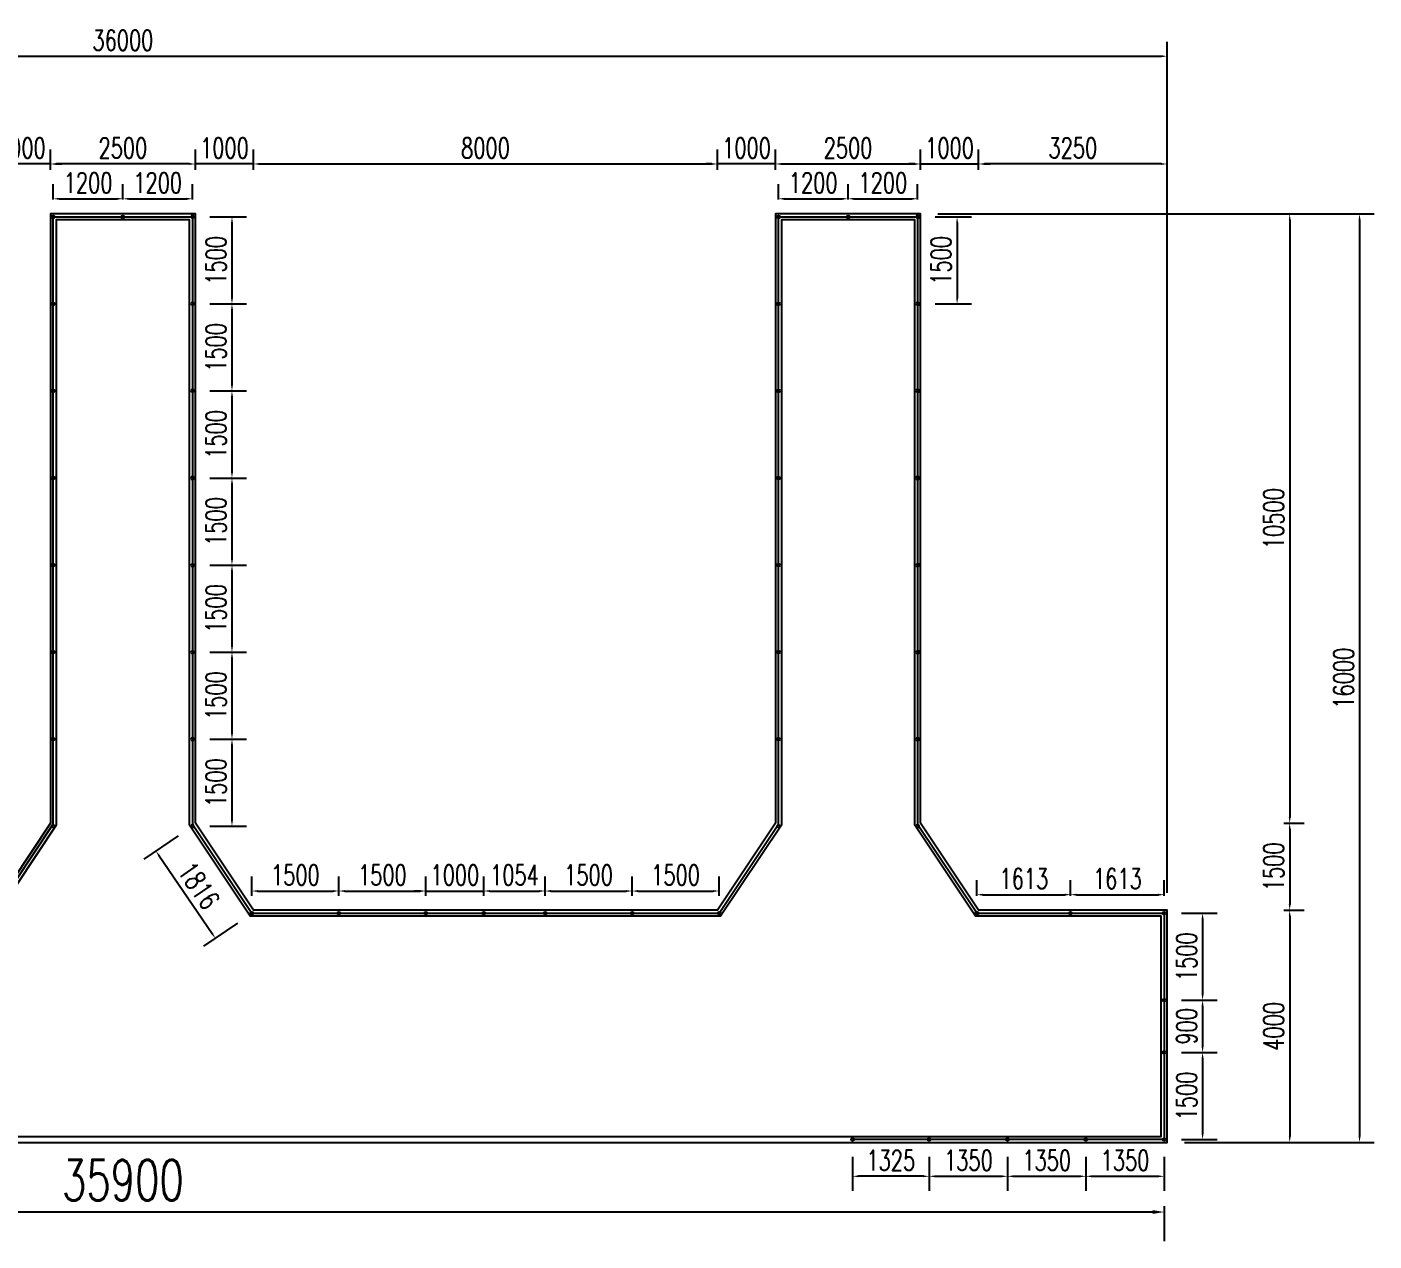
# Model space of a CAD drawing. Extents: x -18540 to 926017, y -610001 to -56924.
# Drawn here: x 530412 to 553634, y -231278 to -210354 of the extents above; entities that cross this region are included whole.
import ezdxf

# ---------------------------------------------------------------- set-up
doc = ezdxf.new("R2010")
doc.units = 0
doc.header["$LTSCALE"] = 10
doc.header["$MEASUREMENT"] = 0
for name, color, linetype in [('L-TEXT文字标注', 7, 'Continuous'), ('W-PLASTIC_RAILINGS塑木栏杆', 6, 'Continuous'), ('W-STEEL_FRAME钢架', 3, 'Continuous')]:
    doc.layers.add(name, color=color, linetype=linetype)
doc.layers.add('文字标注', color=7, linetype='Continuous', lineweight=18)
doc.styles.add('STANDARD_T3', font='simplex.shx', dxfattribs={"width": 0.7, "bigfont": 'gbcbig.shx'})
doc.dimstyles.new('W&&100', dxfattribs={"dimtxt": 350, "dimasz": 100, "dimexe": 250, "dimexo": 300, "dimgap": 100, "dimtad": 1, "dimdec": 0, "dimzin": 0, "dimdsep": 46, "dimtxsty": 'STANDARD_T3', "dimcen": 0.09, "dimclrd": 1, "dimclre": 1, "dimclrt": 7, "dimazin": 2, "dimtfac": 1, "dimtdec": 0, "dimtix": 1, "dimtmove": 2, "dimatfit": 3, "dimfxl": 100, "dimtolj": 1, "dimtzin": 0, "dimarcsym": 0})
doc.dimstyles.new('W&&200', dxfattribs={"dimtxt": 700, "dimasz": 200, "dimexe": 500, "dimexo": 600, "dimgap": 200, "dimtad": 1, "dimdec": 0, "dimzin": 0, "dimdsep": 46, "dimtxsty": 'STANDARD_T3', "dimcen": 0.09, "dimclrd": 1, "dimclre": 1, "dimclrt": 7, "dimazin": 2, "dimtfac": 1, "dimtdec": 0, "dimtix": 1, "dimtmove": 2, "dimatfit": 3, "dimfxl": 100, "dimtolj": 1, "dimtzin": 0, "dimarcsym": 0})

# ---------------------------------------------------------------- blocks, each defined once
blk = doc.blocks.new('*D1864')
at = {"layer": 'Defpoints', "color": 0, "transparency": 16777216}
for p in [(542316, -212716), (534316, -225578), (542316, -225578)]:
    blk.add_point(p, dxfattribs=at)
at = {"layer": '文字标注', "color": 1, "lineweight": -2, "transparency": 16777216}
for p, q in [((534316, -212816), (534316, -212466)), ((542316, -212816), (542316, -212466)), ((534416, -212716), (542216, -212716))]:
    blk.add_line(p, q, dxfattribs=at)
at = {"layer": '文字标注', "color": 1, "transparency": 16777216}
for points in [[(534416, -212700), (534416, -212733), (534316, -212716)], [(542216, -212700), (542216, -212733), (542316, -212716)]]:
    blk.add_solid(points, dxfattribs=at)
at = {"layer": '文字标注', "color": 7, "transparency": 16777216, "insert": (538316, -212441), "char_height": 350, "attachment_point": 5, "style": 'STANDARD_T3'}
blk.add_mtext('\\A1;8000', dxfattribs=at)
blk = doc.blocks.new('*D1865')
at = {"layer": 'Defpoints', "color": 0, "transparency": 16777216}
for p in [(545816, -212716), (545816, -213578), (543316, -224078)]:
    blk.add_point(p, dxfattribs=at)
at = {"layer": '文字标注', "color": 1, "lineweight": -2, "transparency": 16777216}
for p, q in [((543316, -212816), (543316, -212466)), ((545816, -212816), (545816, -212466)), ((543416, -212716), (545716, -212716))]:
    blk.add_line(p, q, dxfattribs=at)
at = {"layer": '文字标注', "color": 1, "transparency": 16777216}
for points in [[(543416, -212700), (543416, -212733), (543316, -212716)], [(545716, -212700), (545716, -212733), (545816, -212716)]]:
    blk.add_solid(points, dxfattribs=at)
at = {"layer": '文字标注', "color": 7, "transparency": 16777216, "insert": (544566, -212441), "char_height": 350, "attachment_point": 5, "style": 'STANDARD_T3'}
blk.add_mtext('\\A1;2500', dxfattribs=at)
blk = doc.blocks.new('*D1866')
at = {"layer": 'Defpoints', "color": 0, "transparency": 16777216}
for p in [(546816, -212716), (545816, -213578), (546816, -225578)]:
    blk.add_point(p, dxfattribs=at)
at = {"layer": '文字标注', "color": 1, "lineweight": -2, "transparency": 16777216}
for p, q in [((545816, -212816), (545816, -212466)), ((546816, -212816), (546816, -212466)), ((545716, -212716), (545616, -212716)), ((545816, -212716), (546816, -212716)), ((546916, -212716), (547016, -212716))]:
    blk.add_line(p, q, dxfattribs=at)
at = {"layer": '文字标注', "color": 1, "transparency": 16777216}
for points in [[(545716, -212700), (545716, -212733), (545816, -212716)], [(546916, -212700), (546916, -212733), (546816, -212716)]]:
    blk.add_solid(points, dxfattribs=at)
at = {"layer": '文字标注', "color": 7, "transparency": 16777216, "insert": (546316, -212441), "char_height": 350, "attachment_point": 5, "style": 'STANDARD_T3'}
blk.add_mtext('\\A1;1000', dxfattribs=at)
blk = doc.blocks.new('*D1867')
at = {"layer": 'Defpoints', "color": 0, "transparency": 16777216}
for p in [(546816, -212716), (546816, -225578), (550066, -225578)]:
    blk.add_point(p, dxfattribs=at)
at = {"layer": '文字标注', "color": 1, "lineweight": -2, "transparency": 16777216}
for p, q in [((546816, -212816), (546816, -212466)), ((550066, -212816), (550066, -212466)), ((549966, -212716), (546916, -212716))]:
    blk.add_line(p, q, dxfattribs=at)
at = {"layer": '文字标注', "color": 1, "transparency": 16777216}
for points in [[(546916, -212700), (546916, -212733), (546816, -212716)], [(549966, -212700), (549966, -212733), (550066, -212716)]]:
    blk.add_solid(points, dxfattribs=at)
at = {"layer": '文字标注', "color": 7, "transparency": 16777216, "insert": (548441, -212441), "char_height": 350, "attachment_point": 5, "style": 'STANDARD_T3'}
blk.add_mtext('\\A1;3250', dxfattribs=at)
blk = doc.blocks.new('*D1868')
at = {"layer": 'Defpoints', "color": 0, "transparency": 16777216}
for p in [(545816, -213578), (545816, -224078), (552179, -224078)]:
    blk.add_point(p, dxfattribs=at)
at = {"layer": '文字标注', "color": 1, "lineweight": -2, "transparency": 16777216}
for p, q in [((552079, -213578), (552429, -213578)), ((552179, -213678), (552179, -223978)), ((552079, -224078), (552429, -224078))]:
    blk.add_line(p, q, dxfattribs=at)
at = {"layer": '文字标注', "color": 1, "transparency": 16777216}
for points in [[(552163, -213678), (552196, -213678), (552179, -213578)], [(552163, -223978), (552196, -223978), (552179, -224078)]]:
    blk.add_solid(points, dxfattribs=at)
at = {"layer": '文字标注', "color": 7, "transparency": 16777216, "insert": (551904, -218828), "char_height": 350, "attachment_point": 5, "rotation": 90, "style": 'STANDARD_T3'}
blk.add_mtext('\\A1;10500', dxfattribs=at)
blk = doc.blocks.new('*D1869')
at = {"layer": 'Defpoints', "color": 0, "transparency": 16777216}
for p in [(545816, -224078), (546816, -225578), (552179, -225578)]:
    blk.add_point(p, dxfattribs=at)
at = {"layer": '文字标注', "color": 1, "lineweight": -2, "transparency": 16777216}
for p, q in [((552079, -224078), (552429, -224078)), ((552179, -224178), (552179, -225478)), ((552079, -225578), (552429, -225578))]:
    blk.add_line(p, q, dxfattribs=at)
at = {"layer": '文字标注', "color": 1, "transparency": 16777216}
for points in [[(552163, -224178), (552196, -224178), (552179, -224078)], [(552163, -225478), (552196, -225478), (552179, -225578)]]:
    blk.add_solid(points, dxfattribs=at)
at = {"layer": '文字标注', "color": 7, "transparency": 16777216, "insert": (551904, -224828), "char_height": 350, "attachment_point": 5, "rotation": 90, "style": 'STANDARD_T3'}
blk.add_mtext('\\A1;1500', dxfattribs=at)
blk = doc.blocks.new('*D1870')
at = {"layer": 'Defpoints', "color": 0, "transparency": 16777216}
for p in [(550066, -225578), (550066, -229578), (552179, -229578)]:
    blk.add_point(p, dxfattribs=at)
at = {"layer": '文字标注', "color": 1, "lineweight": -2, "transparency": 16777216}
for p, q in [((552079, -225578), (552429, -225578)), ((552179, -225678), (552179, -229478)), ((552079, -229578), (552429, -229578))]:
    blk.add_line(p, q, dxfattribs=at)
at = {"layer": '文字标注', "color": 1, "transparency": 16777216}
for points in [[(552163, -225678), (552196, -225678), (552179, -225578)], [(552163, -229478), (552196, -229478), (552179, -229578)]]:
    blk.add_solid(points, dxfattribs=at)
at = {"layer": '文字标注', "color": 7, "transparency": 16777216, "insert": (551904, -227578), "char_height": 350, "attachment_point": 5, "rotation": 90, "style": 'STANDARD_T3'}
blk.add_mtext('\\A1;4000', dxfattribs=at)
blk = doc.blocks.new('*D1871')
at = {"layer": 'Defpoints', "color": 0, "transparency": 16777216}
for p in [(514116, -229528), (550016, -229528), (514116, -230778)]:
    blk.add_point(p, dxfattribs=at)
at = {"layer": 'L-TEXT文字标注', "color": 1, "lineweight": -2, "transparency": 16777216}
for p, q in [((514116, -230678), (514116, -231278)), ((549816, -230778), (514316, -230778)), ((550016, -230678), (550016, -231278))]:
    blk.add_line(p, q, dxfattribs=at)
at = {"layer": 'L-TEXT文字标注', "color": 1, "transparency": 16777216}
for points in [[(514316, -230745), (514316, -230811), (514116, -230778)], [(549816, -230745), (549816, -230811), (550016, -230778)]]:
    blk.add_solid(points, dxfattribs=at)
at = {"layer": 'L-TEXT文字标注', "color": 7, "transparency": 16777216, "insert": (532066, -230228), "char_height": 700, "attachment_point": 5, "style": 'STANDARD_T3'}
blk.add_mtext('\\A1;35900', dxfattribs=at)
blk = doc.blocks.new('*D1862')
at = {"layer": 'Defpoints', "color": 0, "transparency": 16777216}
for p in [(550066, -210859), (514066, -225578), (550066, -225578)]:
    blk.add_point(p, dxfattribs=at)
at = {"layer": '文字标注', "color": 1, "lineweight": -2, "transparency": 16777216}
for p, q in [((514066, -225278), (514066, -210609)), ((550066, -225278), (550066, -210609)), ((514166, -210859), (549966, -210859))]:
    blk.add_line(p, q, dxfattribs=at)
at = {"layer": '文字标注', "color": 1, "transparency": 16777216}
for points in [[(514166, -210842), (514166, -210876), (514066, -210859)], [(549966, -210842), (549966, -210876), (550066, -210859)]]:
    blk.add_solid(points, dxfattribs=at)
at = {"layer": '文字标注', "color": 7, "transparency": 16777216, "insert": (532066, -210584), "char_height": 350, "attachment_point": 5, "style": 'STANDARD_T3'}
blk.add_mtext('\\A1;36000', dxfattribs=at)
blk = doc.blocks.new('*D1863')
at = {"layer": 'Defpoints', "color": 0, "transparency": 16777216}
for p in [(545816, -213578), (550066, -229578), (553384, -229578)]:
    blk.add_point(p, dxfattribs=at)
at = {"layer": '文字标注', "color": 1, "lineweight": -2, "transparency": 16777216}
for p, q in [((546116, -213578), (553634, -213578)), ((553384, -213678), (553384, -229478)), ((550366, -229578), (553634, -229578))]:
    blk.add_line(p, q, dxfattribs=at)
at = {"layer": '文字标注', "color": 1, "transparency": 16777216}
for points in [[(553367, -213678), (553400, -213678), (553384, -213578)], [(553367, -229478), (553400, -229478), (553384, -229578)]]:
    blk.add_solid(points, dxfattribs=at)
at = {"layer": '文字标注', "color": 7, "transparency": 16777216, "insert": (553109, -221578), "char_height": 350, "attachment_point": 5, "rotation": 90, "style": 'STANDARD_T3'}
blk.add_mtext('\\A1;16000', dxfattribs=at)
blk = doc.blocks.new('*U2059')
at = {"layer": 'W-PLASTIC_RAILINGS塑木栏杆'}
blk.add_circle((0, 0), 25, dxfattribs=at)
blk = doc.blocks.new('*U2060')
at = {"layer": 'W-PLASTIC_RAILINGS塑木栏杆', "color": 0, "linetype": 'ByBlock', "lineweight": -2, "transparency": 16777216}
for p in [(0, 0), (0, -1500), (0, -3000), (0, -4500), (0, -6000), (0, -7500), (0, -9000), (0, -10500)]:
    blk.add_blockref('*U2059', p, dxfattribs=at)
blk = doc.blocks.new('*U2061')
at = {"layer": 'W-PLASTIC_RAILINGS塑木栏杆'}
blk.add_circle((0, 0), 25, dxfattribs=at)
blk = doc.blocks.new('*U2062')
at = {"layer": 'W-PLASTIC_RAILINGS塑木栏杆', "color": 0, "linetype": 'ByBlock', "lineweight": -2, "transparency": 16777216}
for p in [(0, 0), (0, -1500), (0, -3000), (0, -4500), (0, -6000), (0, -7500), (0, -9000), (0, -10500)]:
    blk.add_blockref('*U2061', p, dxfattribs=at)
blk = doc.blocks.new('*U2063')
at = {"layer": 'W-PLASTIC_RAILINGS塑木栏杆'}
blk.add_circle((0, 0), 25, dxfattribs=at)
blk = doc.blocks.new('*U2064')
at = {"layer": 'W-PLASTIC_RAILINGS塑木栏杆', "color": 0, "linetype": 'ByBlock', "lineweight": -2, "transparency": 16777216}
for p in [(0, 0), (0, -1500), (0, -3000), (0, -4500), (0, -6000), (0, -7500), (0, -9000), (0, -10500)]:
    blk.add_blockref('*U2063', p, dxfattribs=at)
blk = doc.blocks.new('*U2065')
at = {"layer": 'W-PLASTIC_RAILINGS塑木栏杆'}
blk.add_circle((0, 0), 25, dxfattribs=at)
blk = doc.blocks.new('*U2066')
at = {"layer": 'W-PLASTIC_RAILINGS塑木栏杆', "color": 0, "linetype": 'ByBlock', "lineweight": -2, "transparency": 16777216}
for p in [(0, 0), (0, -1500), (0, -3000), (0, -4500), (0, -6000), (0, -7500), (0, -9000), (0, -10500)]:
    blk.add_blockref('*U2065', p, dxfattribs=at)
blk = doc.blocks.new('*D2093')
at = {"layer": 'Defpoints', "color": 0, "transparency": 16777216}
for p in [(542316, -212716), (543316, -213578), (542316, -225578)]:
    blk.add_point(p, dxfattribs=at)
at = {"layer": '文字标注', "color": 1, "lineweight": -2, "transparency": 16777216}
for p, q in [((542316, -212816), (542316, -212466)), ((543316, -212816), (543316, -212466)), ((542216, -212716), (542116, -212716)), ((543316, -212716), (542316, -212716)), ((543416, -212716), (543516, -212716))]:
    blk.add_line(p, q, dxfattribs=at)
at = {"layer": '文字标注', "color": 1, "transparency": 16777216}
for points in [[(542216, -212700), (542216, -212733), (542316, -212716)], [(543416, -212700), (543416, -212733), (543316, -212716)]]:
    blk.add_solid(points, dxfattribs=at)
at = {"layer": '文字标注', "color": 7, "transparency": 16777216, "insert": (542816, -212441), "char_height": 350, "attachment_point": 5, "style": 'STANDARD_T3'}
blk.add_mtext('\\A1;1000', dxfattribs=at)
blk = doc.blocks.new('*D2094')
at = {"layer": 'Defpoints', "color": 0, "transparency": 16777216}
for p in [(533316, -212716), (533316, -224078), (534316, -225578)]:
    blk.add_point(p, dxfattribs=at)
at = {"layer": '文字标注', "color": 1, "lineweight": -2, "transparency": 16777216}
for p, q in [((533316, -212816), (533316, -212466)), ((534316, -212816), (534316, -212466)), ((533216, -212716), (533116, -212716)), ((534316, -212716), (533316, -212716)), ((534416, -212716), (534516, -212716))]:
    blk.add_line(p, q, dxfattribs=at)
at = {"layer": '文字标注', "color": 1, "transparency": 16777216}
for points in [[(533216, -212700), (533216, -212733), (533316, -212716)], [(534416, -212700), (534416, -212733), (534316, -212716)]]:
    blk.add_solid(points, dxfattribs=at)
at = {"layer": '文字标注', "color": 7, "transparency": 16777216, "insert": (533816, -212441), "char_height": 350, "attachment_point": 5, "style": 'STANDARD_T3'}
blk.add_mtext('\\A1;1000', dxfattribs=at)
blk = doc.blocks.new('*D2095')
at = {"layer": 'Defpoints', "color": 0, "transparency": 16777216}
for p in [(530816, -212716), (530816, -213578), (533316, -224078)]:
    blk.add_point(p, dxfattribs=at)
at = {"layer": '文字标注', "color": 1, "lineweight": -2, "transparency": 16777216}
for p, q in [((530816, -212816), (530816, -212466)), ((533316, -212816), (533316, -212466)), ((533216, -212716), (530916, -212716))]:
    blk.add_line(p, q, dxfattribs=at)
at = {"layer": '文字标注', "color": 1, "transparency": 16777216}
for points in [[(530916, -212700), (530916, -212733), (530816, -212716)], [(533216, -212700), (533216, -212733), (533316, -212716)]]:
    blk.add_solid(points, dxfattribs=at)
at = {"layer": '文字标注', "color": 7, "transparency": 16777216, "insert": (532066, -212441), "char_height": 350, "attachment_point": 5, "style": 'STANDARD_T3'}
blk.add_mtext('\\A1;2500', dxfattribs=at)
blk = doc.blocks.new('*D2096')
at = {"layer": 'Defpoints', "color": 0, "transparency": 16777216}
for p in [(529816, -212716), (530816, -213578), (529816, -225578)]:
    blk.add_point(p, dxfattribs=at)
at = {"layer": '文字标注', "color": 1, "lineweight": -2, "transparency": 16777216}
for p, q in [((529816, -212816), (529816, -212466)), ((530816, -212816), (530816, -212466)), ((529716, -212716), (529616, -212716)), ((530816, -212716), (529816, -212716)), ((530916, -212716), (531016, -212716))]:
    blk.add_line(p, q, dxfattribs=at)
at = {"layer": '文字标注', "color": 1, "transparency": 16777216}
for points in [[(529716, -212700), (529716, -212733), (529816, -212716)], [(530916, -212700), (530916, -212733), (530816, -212716)]]:
    blk.add_solid(points, dxfattribs=at)
at = {"layer": '文字标注', "color": 7, "transparency": 16777216, "insert": (530316, -212441), "char_height": 350, "attachment_point": 5, "style": 'STANDARD_T3'}
blk.add_mtext('\\A1;1000', dxfattribs=at)
blk = doc.blocks.new('*D2102')
at = {"layer": 'Defpoints', "color": 0, "transparency": 16777216}
for p in [(545766, -213316), (544566, -213628), (545766, -213628)]:
    blk.add_point(p, dxfattribs=at)
at = {"layer": '文字标注', "color": 1, "lineweight": -2, "transparency": 16777216}
for p, q in [((544566, -213328), (544566, -213066)), ((545766, -213328), (545766, -213066)), ((544666, -213316), (545666, -213316))]:
    blk.add_line(p, q, dxfattribs=at)
at = {"layer": '文字标注', "color": 1, "transparency": 16777216}
for points in [[(544666, -213299), (544666, -213333), (544566, -213316)], [(545666, -213299), (545666, -213333), (545766, -213316)]]:
    blk.add_solid(points, dxfattribs=at)
at = {"layer": '文字标注', "color": 7, "transparency": 16777216, "insert": (545166, -213041), "char_height": 350, "attachment_point": 5, "style": 'STANDARD_T3'}
blk.add_mtext('\\A1;1200', dxfattribs=at)
blk = doc.blocks.new('*D2103')
at = {"layer": 'Defpoints', "color": 0, "transparency": 16777216}
for p in [(544566, -213316), (543366, -213628), (544566, -213628)]:
    blk.add_point(p, dxfattribs=at)
at = {"layer": '文字标注', "color": 1, "lineweight": -2, "transparency": 16777216}
for p, q in [((543366, -213328), (543366, -213066)), ((544566, -213328), (544566, -213066)), ((543466, -213316), (544466, -213316))]:
    blk.add_line(p, q, dxfattribs=at)
at = {"layer": '文字标注', "color": 1, "transparency": 16777216}
for points in [[(543466, -213299), (543466, -213333), (543366, -213316)], [(544466, -213299), (544466, -213333), (544566, -213316)]]:
    blk.add_solid(points, dxfattribs=at)
at = {"layer": '文字标注', "color": 7, "transparency": 16777216, "insert": (543966, -213041), "char_height": 350, "attachment_point": 5, "style": 'STANDARD_T3'}
blk.add_mtext('\\A1;1200', dxfattribs=at)
blk = doc.blocks.new('*D2104')
at = {"layer": 'Defpoints', "color": 0, "transparency": 16777216}
for p in [(545766, -213628), (545766, -215128), (546446, -215128)]:
    blk.add_point(p, dxfattribs=at)
at = {"layer": '文字标注', "color": 1, "lineweight": -2, "transparency": 16777216}
for p, q in [((546066, -213628), (546696, -213628)), ((546446, -213728), (546446, -215028)), ((546066, -215128), (546696, -215128))]:
    blk.add_line(p, q, dxfattribs=at)
at = {"layer": '文字标注', "color": 1, "transparency": 16777216}
for points in [[(546430, -213728), (546463, -213728), (546446, -213628)], [(546430, -215028), (546463, -215028), (546446, -215128)]]:
    blk.add_solid(points, dxfattribs=at)
at = {"layer": '文字标注', "color": 7, "transparency": 16777216, "insert": (546171, -214378), "char_height": 350, "attachment_point": 5, "rotation": 90, "style": 'STANDARD_T3'}
blk.add_mtext('\\A1;1500', dxfattribs=at)
blk = doc.blocks.new('*D2105')
at = {"layer": 'Defpoints', "color": 0, "transparency": 16777216}
for p in [(533266, -213316), (532066, -213628), (533266, -213628)]:
    blk.add_point(p, dxfattribs=at)
at = {"layer": '文字标注', "color": 1, "lineweight": -2, "transparency": 16777216}
for p, q in [((532066, -213328), (532066, -213066)), ((533266, -213328), (533266, -213066)), ((532166, -213316), (533166, -213316))]:
    blk.add_line(p, q, dxfattribs=at)
at = {"layer": '文字标注', "color": 1, "transparency": 16777216}
for points in [[(532166, -213299), (532166, -213333), (532066, -213316)], [(533166, -213299), (533166, -213333), (533266, -213316)]]:
    blk.add_solid(points, dxfattribs=at)
at = {"layer": '文字标注', "color": 7, "transparency": 16777216, "insert": (532666, -213041), "char_height": 350, "attachment_point": 5, "style": 'STANDARD_T3'}
blk.add_mtext('\\A1;1200', dxfattribs=at)
blk = doc.blocks.new('*D2106')
at = {"layer": 'Defpoints', "color": 0, "transparency": 16777216}
for p in [(532066, -213316), (530866, -213628), (532066, -213628)]:
    blk.add_point(p, dxfattribs=at)
at = {"layer": '文字标注', "color": 1, "lineweight": -2, "transparency": 16777216}
for p, q in [((530866, -213328), (530866, -213066)), ((532066, -213328), (532066, -213066)), ((530966, -213316), (531966, -213316))]:
    blk.add_line(p, q, dxfattribs=at)
at = {"layer": '文字标注', "color": 1, "transparency": 16777216}
for points in [[(530966, -213299), (530966, -213333), (530866, -213316)], [(531966, -213299), (531966, -213333), (532066, -213316)]]:
    blk.add_solid(points, dxfattribs=at)
at = {"layer": '文字标注', "color": 7, "transparency": 16777216, "insert": (531466, -213041), "char_height": 350, "attachment_point": 5, "style": 'STANDARD_T3'}
blk.add_mtext('\\A1;1200', dxfattribs=at)
blk = doc.blocks.new('*D2107')
at = {"layer": 'Defpoints', "color": 0, "transparency": 16777216}
for p in [(533266, -213628), (533266, -215128), (533946, -215128)]:
    blk.add_point(p, dxfattribs=at)
at = {"layer": '文字标注', "color": 1, "lineweight": -2, "transparency": 16777216}
for p, q in [((533566, -213628), (534196, -213628)), ((533946, -213728), (533946, -215028)), ((533566, -215128), (534196, -215128))]:
    blk.add_line(p, q, dxfattribs=at)
at = {"layer": '文字标注', "color": 1, "transparency": 16777216}
for points in [[(533930, -213728), (533963, -213728), (533946, -213628)], [(533930, -215028), (533963, -215028), (533946, -215128)]]:
    blk.add_solid(points, dxfattribs=at)
at = {"layer": '文字标注', "color": 7, "transparency": 16777216, "insert": (533671, -214378), "char_height": 350, "attachment_point": 5, "rotation": 90, "style": 'STANDARD_T3'}
blk.add_mtext('\\A1;1500', dxfattribs=at)
blk = doc.blocks.new('*D2117')
at = {"layer": 'Defpoints', "color": 0, "transparency": 16777216}
for p in [(535789, -225246), (534289, -225628), (535789, -225628)]:
    blk.add_point(p, dxfattribs=at)
at = {"layer": '文字标注', "color": 1, "lineweight": -2, "transparency": 16777216}
for p, q in [((534289, -225328), (534289, -224996)), ((535789, -225328), (535789, -224996)), ((534389, -225246), (535689, -225246))]:
    blk.add_line(p, q, dxfattribs=at)
at = {"layer": '文字标注', "color": 1, "transparency": 16777216}
for points in [[(534389, -225229), (534389, -225263), (534289, -225246)], [(535689, -225229), (535689, -225263), (535789, -225246)]]:
    blk.add_solid(points, dxfattribs=at)
at = {"layer": '文字标注', "color": 7, "transparency": 16777216, "insert": (535039, -224971), "char_height": 350, "attachment_point": 5, "style": 'STANDARD_T3'}
blk.add_mtext('\\A1;1500', dxfattribs=at)
blk = doc.blocks.new('*D2118')
at = {"layer": 'Defpoints', "color": 0, "transparency": 16777216}
for p in [(537289, -225246), (535789, -225628), (537289, -225628)]:
    blk.add_point(p, dxfattribs=at)
at = {"layer": '文字标注', "color": 1, "lineweight": -2, "transparency": 16777216}
for p, q in [((535789, -225328), (535789, -224996)), ((537289, -225328), (537289, -224996)), ((535889, -225246), (537189, -225246))]:
    blk.add_line(p, q, dxfattribs=at)
at = {"layer": '文字标注', "color": 1, "transparency": 16777216}
for points in [[(535889, -225229), (535889, -225263), (535789, -225246)], [(537189, -225229), (537189, -225263), (537289, -225246)]]:
    blk.add_solid(points, dxfattribs=at)
at = {"layer": '文字标注', "color": 7, "transparency": 16777216, "insert": (536539, -224971), "char_height": 350, "attachment_point": 5, "style": 'STANDARD_T3'}
blk.add_mtext('\\A1;1500', dxfattribs=at)
blk = doc.blocks.new('*D2119')
at = {"layer": 'Defpoints', "color": 0, "transparency": 16777216}
for p in [(538289, -225246), (537289, -225628), (538289, -225628)]:
    blk.add_point(p, dxfattribs=at)
at = {"layer": '文字标注', "color": 1, "lineweight": -2, "transparency": 16777216}
for p, q in [((537289, -225328), (537289, -224996)), ((538289, -225328), (538289, -224996)), ((537189, -225246), (537089, -225246)), ((537289, -225246), (538289, -225246)), ((538389, -225246), (538489, -225246))]:
    blk.add_line(p, q, dxfattribs=at)
at = {"layer": '文字标注', "color": 1, "transparency": 16777216}
for points in [[(537189, -225229), (537189, -225263), (537289, -225246)], [(538389, -225229), (538389, -225263), (538289, -225246)]]:
    blk.add_solid(points, dxfattribs=at)
at = {"layer": '文字标注', "color": 7, "transparency": 16777216, "insert": (537789, -224971), "char_height": 350, "attachment_point": 5, "style": 'STANDARD_T3'}
blk.add_mtext('\\A1;1000', dxfattribs=at)
blk = doc.blocks.new('*D2120')
at = {"layer": 'Defpoints', "color": 0, "transparency": 16777216}
for p in [(539343, -225246), (538289, -225628), (539343, -225628)]:
    blk.add_point(p, dxfattribs=at)
at = {"layer": '文字标注', "color": 1, "lineweight": -2, "transparency": 16777216}
for p, q in [((538289, -225328), (538289, -224996)), ((539343, -225328), (539343, -224996)), ((538389, -225246), (539243, -225246))]:
    blk.add_line(p, q, dxfattribs=at)
at = {"layer": '文字标注', "color": 1, "transparency": 16777216}
for points in [[(538389, -225229), (538389, -225263), (538289, -225246)], [(539243, -225229), (539243, -225263), (539343, -225246)]]:
    blk.add_solid(points, dxfattribs=at)
at = {"layer": '文字标注', "color": 7, "transparency": 16777216, "insert": (538816, -224971), "char_height": 350, "attachment_point": 5, "style": 'STANDARD_T3'}
blk.add_mtext('\\A1;1054', dxfattribs=at)
blk = doc.blocks.new('*D2121')
at = {"layer": 'Defpoints', "color": 0, "transparency": 16777216}
for p in [(540843, -225246), (539343, -225628), (540843, -225628)]:
    blk.add_point(p, dxfattribs=at)
at = {"layer": '文字标注', "color": 1, "lineweight": -2, "transparency": 16777216}
for p, q in [((539343, -225328), (539343, -224996)), ((540843, -225328), (540843, -224996)), ((539443, -225246), (540743, -225246))]:
    blk.add_line(p, q, dxfattribs=at)
at = {"layer": '文字标注', "color": 1, "transparency": 16777216}
for points in [[(539443, -225229), (539443, -225263), (539343, -225246)], [(540743, -225229), (540743, -225263), (540843, -225246)]]:
    blk.add_solid(points, dxfattribs=at)
at = {"layer": '文字标注', "color": 7, "transparency": 16777216, "insert": (540093, -224971), "char_height": 350, "attachment_point": 5, "style": 'STANDARD_T3'}
blk.add_mtext('\\A1;1500', dxfattribs=at)
blk = doc.blocks.new('*D2122')
at = {"layer": 'Defpoints', "color": 0, "transparency": 16777216}
for p in [(542343, -225246), (540843, -225628), (542343, -225628)]:
    blk.add_point(p, dxfattribs=at)
at = {"layer": '文字标注', "color": 1, "lineweight": -2, "transparency": 16777216}
for p, q in [((540843, -225328), (540843, -224996)), ((542343, -225328), (542343, -224996)), ((540943, -225246), (542243, -225246))]:
    blk.add_line(p, q, dxfattribs=at)
at = {"layer": '文字标注', "color": 1, "transparency": 16777216}
for points in [[(540943, -225229), (540943, -225263), (540843, -225246)], [(542243, -225229), (542243, -225263), (542343, -225246)]]:
    blk.add_solid(points, dxfattribs=at)
at = {"layer": '文字标注', "color": 7, "transparency": 16777216, "insert": (541593, -224971), "char_height": 350, "attachment_point": 5, "style": 'STANDARD_T3'}
blk.add_mtext('\\A1;1500', dxfattribs=at)
blk = doc.blocks.new('*D2123')
at = {"layer": 'Defpoints', "color": 0, "transparency": 16777216}
for p in [(548403, -225309), (546789, -225628), (548403, -225628)]:
    blk.add_point(p, dxfattribs=at)
at = {"layer": '文字标注', "color": 1, "lineweight": -2, "transparency": 16777216}
for p, q in [((546789, -225328), (546789, -225059)), ((548403, -225328), (548403, -225059)), ((546889, -225309), (548303, -225309))]:
    blk.add_line(p, q, dxfattribs=at)
at = {"layer": '文字标注', "color": 1, "transparency": 16777216}
for points in [[(546889, -225292), (546889, -225326), (546789, -225309)], [(548303, -225292), (548303, -225326), (548403, -225309)]]:
    blk.add_solid(points, dxfattribs=at)
at = {"layer": '文字标注', "color": 7, "transparency": 16777216, "insert": (547596, -225034), "char_height": 350, "attachment_point": 5, "style": 'STANDARD_T3'}
blk.add_mtext('\\A1;1613', dxfattribs=at)
blk = doc.blocks.new('*D2124')
at = {"layer": 'Defpoints', "color": 0, "transparency": 16777216}
for p in [(550016, -225309), (548403, -225628), (550016, -225628)]:
    blk.add_point(p, dxfattribs=at)
at = {"layer": '文字标注', "color": 1, "lineweight": -2, "transparency": 16777216}
for p, q in [((548403, -225328), (548403, -225059)), ((550016, -225328), (550016, -225059)), ((548503, -225309), (549916, -225309))]:
    blk.add_line(p, q, dxfattribs=at)
at = {"layer": '文字标注', "color": 1, "transparency": 16777216}
for points in [[(548503, -225292), (548503, -225326), (548403, -225309)], [(549916, -225292), (549916, -225326), (550016, -225309)]]:
    blk.add_solid(points, dxfattribs=at)
at = {"layer": '文字标注', "color": 7, "transparency": 16777216, "insert": (549209, -225034), "char_height": 350, "attachment_point": 5, "style": 'STANDARD_T3'}
blk.add_mtext('\\A1;1613', dxfattribs=at)
blk = doc.blocks.new('*D2125')
at = {"layer": 'Defpoints', "color": 0, "transparency": 16777216}
for p in [(550016, -225628), (550016, -227128), (550678, -227128)]:
    blk.add_point(p, dxfattribs=at)
at = {"layer": '文字标注', "color": 1, "lineweight": -2, "transparency": 16777216}
for p, q in [((550316, -225628), (550928, -225628)), ((550678, -225728), (550678, -227028)), ((550316, -227128), (550928, -227128))]:
    blk.add_line(p, q, dxfattribs=at)
at = {"layer": '文字标注', "color": 1, "transparency": 16777216}
for points in [[(550661, -225728), (550694, -225728), (550678, -225628)], [(550661, -227028), (550694, -227028), (550678, -227128)]]:
    blk.add_solid(points, dxfattribs=at)
at = {"layer": '文字标注', "color": 7, "transparency": 16777216, "insert": (550403, -226378), "char_height": 350, "attachment_point": 5, "rotation": 90, "style": 'STANDARD_T3'}
blk.add_mtext('\\A1;1500', dxfattribs=at)
blk = doc.blocks.new('*D2126')
at = {"layer": 'Defpoints', "color": 0, "transparency": 16777216}
for p in [(550016, -227128), (550016, -228028), (550678, -228028)]:
    blk.add_point(p, dxfattribs=at)
at = {"layer": '文字标注', "color": 1, "lineweight": -2, "transparency": 16777216}
for p, q in [((550316, -227128), (550928, -227128)), ((550678, -227228), (550678, -227928)), ((550316, -228028), (550928, -228028))]:
    blk.add_line(p, q, dxfattribs=at)
at = {"layer": '文字标注', "color": 1, "transparency": 16777216}
for points in [[(550661, -227228), (550694, -227228), (550678, -227128)], [(550661, -227928), (550694, -227928), (550678, -228028)]]:
    blk.add_solid(points, dxfattribs=at)
at = {"layer": '文字标注', "color": 7, "transparency": 16777216, "insert": (550403, -227578), "char_height": 350, "attachment_point": 5, "rotation": 90, "style": 'STANDARD_T3'}
blk.add_mtext('\\A1;900', dxfattribs=at)
blk = doc.blocks.new('*D2127')
at = {"layer": 'Defpoints', "color": 0, "transparency": 16777216}
for p in [(550016, -228028), (550016, -229528), (550678, -229528)]:
    blk.add_point(p, dxfattribs=at)
at = {"layer": '文字标注', "color": 1, "lineweight": -2, "transparency": 16777216}
for p, q in [((550316, -228028), (550928, -228028)), ((550678, -228128), (550678, -229428)), ((550316, -229528), (550928, -229528))]:
    blk.add_line(p, q, dxfattribs=at)
at = {"layer": '文字标注', "color": 1, "transparency": 16777216}
for points in [[(550661, -228128), (550694, -228128), (550678, -228028)], [(550661, -229428), (550694, -229428), (550678, -229528)]]:
    blk.add_solid(points, dxfattribs=at)
at = {"layer": '文字标注', "color": 7, "transparency": 16777216, "insert": (550403, -228778), "char_height": 350, "attachment_point": 5, "rotation": 90, "style": 'STANDARD_T3'}
blk.add_mtext('\\A1;1500', dxfattribs=at)
blk = doc.blocks.new('*D2131')
at = {"layer": 'Defpoints', "color": 0, "transparency": 16777216}
for p in [(544641, -229528), (545966, -229528), (544641, -230162)]:
    blk.add_point(p, dxfattribs=at)
at = {"layer": '文字标注', "color": 1, "lineweight": -2, "transparency": 16777216}
for p, q in [((544641, -229828), (544641, -230412)), ((545966, -229828), (545966, -230412)), ((545866, -230162), (544741, -230162))]:
    blk.add_line(p, q, dxfattribs=at)
at = {"layer": '文字标注', "color": 1, "transparency": 16777216}
for points in [[(544741, -230146), (544741, -230179), (544641, -230162)], [(545866, -230146), (545866, -230179), (545966, -230162)]]:
    blk.add_solid(points, dxfattribs=at)
at = {"layer": '文字标注', "color": 7, "transparency": 16777216, "insert": (545303, -229887), "char_height": 350, "attachment_point": 5, "style": 'STANDARD_T3'}
blk.add_mtext('\\A1;1325', dxfattribs=at)
blk = doc.blocks.new('*D2186')
at = {"layer": 'Defpoints', "color": 0, "transparency": 16777216}
for p in [(545966, -229528), (547316, -229528), (547316, -230162)]:
    blk.add_point(p, dxfattribs=at)
at = {"layer": '文字标注', "color": 1, "lineweight": -2, "transparency": 16777216}
for p, q in [((545966, -229828), (545966, -230412)), ((547316, -229828), (547316, -230412)), ((546066, -230162), (547216, -230162))]:
    blk.add_line(p, q, dxfattribs=at)
at = {"layer": '文字标注', "color": 1, "transparency": 16777216}
for points in [[(546066, -230146), (546066, -230179), (545966, -230162)], [(547216, -230146), (547216, -230179), (547316, -230162)]]:
    blk.add_solid(points, dxfattribs=at)
at = {"layer": '文字标注', "color": 7, "transparency": 16777216, "insert": (546641, -229887), "char_height": 350, "attachment_point": 5, "style": 'STANDARD_T3'}
blk.add_mtext('\\A1;1350', dxfattribs=at)
blk = doc.blocks.new('*D2187')
at = {"layer": 'Defpoints', "color": 0, "transparency": 16777216}
for p in [(547316, -229528), (548666, -229528), (548666, -230162)]:
    blk.add_point(p, dxfattribs=at)
at = {"layer": '文字标注', "color": 1, "lineweight": -2, "transparency": 16777216}
for p, q in [((547316, -229828), (547316, -230412)), ((548666, -229828), (548666, -230412)), ((547416, -230162), (548566, -230162))]:
    blk.add_line(p, q, dxfattribs=at)
at = {"layer": '文字标注', "color": 1, "transparency": 16777216}
for points in [[(547416, -230146), (547416, -230179), (547316, -230162)], [(548566, -230146), (548566, -230179), (548666, -230162)]]:
    blk.add_solid(points, dxfattribs=at)
at = {"layer": '文字标注', "color": 7, "transparency": 16777216, "insert": (547991, -229887), "char_height": 350, "attachment_point": 5, "style": 'STANDARD_T3'}
blk.add_mtext('\\A1;1350', dxfattribs=at)
blk = doc.blocks.new('*D2188')
at = {"layer": 'Defpoints', "color": 0, "transparency": 16777216}
for p in [(548666, -229528), (550016, -229528), (550016, -230162)]:
    blk.add_point(p, dxfattribs=at)
at = {"layer": '文字标注', "color": 1, "lineweight": -2, "transparency": 16777216}
for p, q in [((548666, -229828), (548666, -230412)), ((550016, -229828), (550016, -230412)), ((548766, -230162), (549916, -230162))]:
    blk.add_line(p, q, dxfattribs=at)
at = {"layer": '文字标注', "color": 1, "transparency": 16777216}
for points in [[(548766, -230146), (548766, -230179), (548666, -230162)], [(549916, -230146), (549916, -230179), (550016, -230162)]]:
    blk.add_solid(points, dxfattribs=at)
at = {"layer": '文字标注', "color": 7, "transparency": 16777216, "insert": (549341, -229887), "char_height": 350, "attachment_point": 5, "style": 'STANDARD_T3'}
blk.add_mtext('\\A1;1350', dxfattribs=at)
blk = doc.blocks.new('*D2193')
at = {"layer": 'Defpoints', "color": 0, "transparency": 16777216}
for p in [(533266, -215128), (533266, -216628), (533946, -216628)]:
    blk.add_point(p, dxfattribs=at)
at = {"layer": '文字标注', "color": 1, "lineweight": -2, "transparency": 16777216}
for p, q in [((533566, -215128), (534196, -215128)), ((533946, -215228), (533946, -216528)), ((533566, -216628), (534196, -216628))]:
    blk.add_line(p, q, dxfattribs=at)
at = {"layer": '文字标注', "color": 1, "transparency": 16777216}
for points in [[(533930, -215228), (533963, -215228), (533946, -215128)], [(533930, -216528), (533963, -216528), (533946, -216628)]]:
    blk.add_solid(points, dxfattribs=at)
at = {"layer": '文字标注', "color": 7, "transparency": 16777216, "insert": (533671, -215878), "char_height": 350, "attachment_point": 5, "rotation": 90, "style": 'STANDARD_T3'}
blk.add_mtext('\\A1;1500', dxfattribs=at)
blk = doc.blocks.new('*D2194')
at = {"layer": 'Defpoints', "color": 0, "transparency": 16777216}
for p in [(533266, -216628), (533266, -218128), (533946, -218128)]:
    blk.add_point(p, dxfattribs=at)
at = {"layer": '文字标注', "color": 1, "lineweight": -2, "transparency": 16777216}
for p, q in [((533566, -216628), (534196, -216628)), ((533946, -216728), (533946, -218028)), ((533566, -218128), (534196, -218128))]:
    blk.add_line(p, q, dxfattribs=at)
at = {"layer": '文字标注', "color": 1, "transparency": 16777216}
for points in [[(533930, -216728), (533963, -216728), (533946, -216628)], [(533930, -218028), (533963, -218028), (533946, -218128)]]:
    blk.add_solid(points, dxfattribs=at)
at = {"layer": '文字标注', "color": 7, "transparency": 16777216, "insert": (533671, -217378), "char_height": 350, "attachment_point": 5, "rotation": 90, "style": 'STANDARD_T3'}
blk.add_mtext('\\A1;1500', dxfattribs=at)
blk = doc.blocks.new('*D2195')
at = {"layer": 'Defpoints', "color": 0, "transparency": 16777216}
for p in [(533266, -218128), (533266, -219628), (533946, -219628)]:
    blk.add_point(p, dxfattribs=at)
at = {"layer": '文字标注', "color": 1, "lineweight": -2, "transparency": 16777216}
for p, q in [((533566, -218128), (534196, -218128)), ((533946, -218228), (533946, -219528)), ((533566, -219628), (534196, -219628))]:
    blk.add_line(p, q, dxfattribs=at)
at = {"layer": '文字标注', "color": 1, "transparency": 16777216}
for points in [[(533930, -218228), (533963, -218228), (533946, -218128)], [(533930, -219528), (533963, -219528), (533946, -219628)]]:
    blk.add_solid(points, dxfattribs=at)
at = {"layer": '文字标注', "color": 7, "transparency": 16777216, "insert": (533671, -218878), "char_height": 350, "attachment_point": 5, "rotation": 90, "style": 'STANDARD_T3'}
blk.add_mtext('\\A1;1500', dxfattribs=at)
blk = doc.blocks.new('*D2196')
at = {"layer": 'Defpoints', "color": 0, "transparency": 16777216}
for p in [(533266, -219628), (533266, -221128), (533946, -221128)]:
    blk.add_point(p, dxfattribs=at)
at = {"layer": '文字标注', "color": 1, "lineweight": -2, "transparency": 16777216}
for p, q in [((533566, -219628), (534196, -219628)), ((533946, -219728), (533946, -221028)), ((533566, -221128), (534196, -221128))]:
    blk.add_line(p, q, dxfattribs=at)
at = {"layer": '文字标注', "color": 1, "transparency": 16777216}
for points in [[(533930, -219728), (533963, -219728), (533946, -219628)], [(533930, -221028), (533963, -221028), (533946, -221128)]]:
    blk.add_solid(points, dxfattribs=at)
at = {"layer": '文字标注', "color": 7, "transparency": 16777216, "insert": (533671, -220378), "char_height": 350, "attachment_point": 5, "rotation": 90, "style": 'STANDARD_T3'}
blk.add_mtext('\\A1;1500', dxfattribs=at)
blk = doc.blocks.new('*D2197')
at = {"layer": 'Defpoints', "color": 0, "transparency": 16777216}
for p in [(533266, -221128), (533266, -222628), (533946, -222628)]:
    blk.add_point(p, dxfattribs=at)
at = {"layer": '文字标注', "color": 1, "lineweight": -2, "transparency": 16777216}
for p, q in [((533566, -221128), (534196, -221128)), ((533946, -221228), (533946, -222528)), ((533566, -222628), (534196, -222628))]:
    blk.add_line(p, q, dxfattribs=at)
at = {"layer": '文字标注', "color": 1, "transparency": 16777216}
for points in [[(533930, -221228), (533963, -221228), (533946, -221128)], [(533930, -222528), (533963, -222528), (533946, -222628)]]:
    blk.add_solid(points, dxfattribs=at)
at = {"layer": '文字标注', "color": 7, "transparency": 16777216, "insert": (533671, -221878), "char_height": 350, "attachment_point": 5, "rotation": 90, "style": 'STANDARD_T3'}
blk.add_mtext('\\A1;1500', dxfattribs=at)
blk = doc.blocks.new('*D2198')
at = {"layer": 'Defpoints', "color": 0, "transparency": 16777216}
for p in [(533266, -222628), (533266, -224128), (533946, -224128)]:
    blk.add_point(p, dxfattribs=at)
at = {"layer": '文字标注', "color": 1, "lineweight": -2, "transparency": 16777216}
for p, q in [((533566, -222628), (534196, -222628)), ((533946, -222728), (533946, -224028)), ((533566, -224128), (534196, -224128))]:
    blk.add_line(p, q, dxfattribs=at)
at = {"layer": '文字标注', "color": 1, "transparency": 16777216}
for points in [[(533930, -222728), (533963, -222728), (533946, -222628)], [(533930, -224028), (533963, -224028), (533946, -224128)]]:
    blk.add_solid(points, dxfattribs=at)
at = {"layer": '文字标注', "color": 7, "transparency": 16777216, "insert": (533671, -223378), "char_height": 350, "attachment_point": 5, "rotation": 90, "style": 'STANDARD_T3'}
blk.add_mtext('\\A1;1500', dxfattribs=at)
blk = doc.blocks.new('*D2199')
at = {"layer": 'Defpoints', "color": 0, "transparency": 16777216}
for p in [(533266, -224128), (534289, -225628), (533659, -226058)]:
    blk.add_point(p, dxfattribs=at)
at = {"layer": '文字标注', "color": 1, "lineweight": -2, "transparency": 16777216}
for p, q in [((533018, -224297), (532429, -224699)), ((532692, -224641), (533603, -225975)), ((534042, -225797), (533453, -226199))]:
    blk.add_line(p, q, dxfattribs=at)
at = {"layer": '文字标注', "color": 1, "transparency": 16777216}
for points in [[(532706, -224631), (532678, -224650), (532636, -224558)], [(533617, -225966), (533589, -225985), (533659, -226058)]]:
    blk.add_solid(points, dxfattribs=at)
at = {"layer": '文字标注', "color": 7, "transparency": 16777216, "insert": (533375, -225153), "char_height": 350, "attachment_point": 5, "rotation": 304.3021, "style": 'STANDARD_T3'}
blk.add_mtext('\\A1;1816', dxfattribs=at)

msp = doc.modelspace()

# ---------------------------------------------------------------- linework, layer by layer
at = {"layer": 'W-PLASTIC_RAILINGS塑木栏杆'}
for p, q in [((530866.4, -224093), (530866.4, -213627.9)), ((530866.4, -213627.9), (533266.1, -213627.9)), ((533266.1, -213627.9), (533266.1, -224093)), ((543366.4, -224093), (543366.4, -213627.9)), ((543366.4, -213627.9), (545766.1, -213627.9)), ((545766.1, -213627.9), (545766.1, -224093)), ((529843.1, -225627.9), (530866.4, -224093)), ((533266.1, -224093), (534289.4, -225627.9)), ((542343.1, -225627.9), (543366.4, -224093)), ((545766.1, -224093), (546789.4, -225627.9)), ((534289.4, -225627.9), (542343.1, -225627.9)), ((546789.4, -225627.9), (550016.1, -225627.9)), ((550016.1, -225627.9), (550016.1, -229527.6)), ((550016.1, -229527.6), (544641.2, -229527.6))]:
    msp.add_line(p, q, dxfattribs=at)
for centre in [(532066.2, -213627.9), (532066.2, -213627.9), (544566.2, -213627.9), (534289.4, -225627.9), (535789.4, -225627.9), (537289.4, -225627.9), (538289.4, -225627.9), (539343.1, -225627.9), (540843.1, -225627.9), (542343.1, -225627.9), (546789.4, -225627.9), (548402.8, -225627.9), (550016.1, -225627.9), (550016.1, -227127.6), (550016.1, -228027.6), (544640.8, -229527.6), (545966.1, -229527.6), (547316.1, -229527.6), (548666.1, -229527.6), (550016.1, -229527.6)]:
    msp.add_circle(centre, 25, dxfattribs=at)
at = {"layer": 'W-STEEL_FRAME钢架'}
for points in [[(520816.2, -213577.8), (518316.2, -213577.8), (518316.2, -224077.8), (517316.2, -225577.8), (514066.2, -225577.8), (514066.2, -229577.8), (550066.2, -229577.8), (550066.2, -225577.8), (546816.2, -225577.8), (545816.2, -224077.8), (545816.2, -213577.8), (543316.2, -213577.8), (543316.2, -224077.8), (542316.2, -225577.8), (534316.2, -225577.8), (533316.2, -224077.8), (533316.2, -213577.8), (530816.2, -213577.8), (530816.2, -224077.8), (529816.2, -225577.8), (521816.2, -225577.8), (520816.2, -224077.8)], [(520716.2, -213677.8), (518416.2, -213677.8), (518416.2, -224108.1), (517369.8, -225677.8), (514166.2, -225677.8), (514166.2, -229477.8), (549966.2, -229477.8), (549966.2, -225677.8), (546762.7, -225677.8), (545716.2, -224108.1), (545716.2, -213677.8), (543416.2, -213677.8), (543416.2, -224108.1), (542369.8, -225677.8), (534262.7, -225677.8), (533216.2, -224108.1), (533216.2, -213677.8), (530916.2, -213677.8), (530916.2, -224108.1), (529869.8, -225677.8), (521762.7, -225677.8), (520716.2, -224108.1)]]:
    msp.add_lwpolyline(points, close=True, dxfattribs=at)

# ---------------------------------------------------------------- block references
at = {"layer": 'W-PLASTIC_RAILINGS塑木栏杆', "color": 3}
for name, p in [('*U2060', (530866.4, -213627.9)), ('*U2064', (543366.4, -213627.9))]:
    msp.add_blockref(name, p, dxfattribs=at)
at = {"layer": 'W-PLASTIC_RAILINGS塑木栏杆', "color": 3, "xscale": -1}
for name, p in [('*U2062', (533266.1, -213627.9)), ('*U2066', (545766.1, -213627.9))]:
    msp.add_blockref(name, p, dxfattribs=at)

# ---------------------------------------------------------------- dimensions: what is measured, and where the dimension line sits
at = {"layer": 'L-TEXT文字标注', "color": 3}
dim = msp.add_linear_dim(base=(514116.4, -230778.1), p1=(550016.1, -229527.6), p2=(514116.4, -229527.6), dimstyle='W&&200', override={"dimfxlon": 1}, dxfattribs=at)
dim.commit()
dim.dimension.update_dxf_attribs({"geometry": '*D1871', "text_midpoint": (532066.2, -230228.1)})
at = {"layer": '文字标注'}
for base, p1, p2, picture, middle in [((550066.2, -210859.2), (514066.2, -225577.8), (550066.2, -225577.8), '*D1862', (532066.2, -210584.2)), ((532066.2, -213316.1), (530866.4, -213627.9), (532066.2, -213627.9), '*D2106', (531466.3, -213041.1)), ((533266.1, -213316.1), (532066.2, -213627.9), (533266.1, -213627.9), '*D2105', (532666.2, -213041.1)), ((544566.2, -213316.1), (543366.4, -213627.9), (544566.2, -213627.9), '*D2103', (543966.3, -213041.1)), ((545766.1, -213316.1), (544566.2, -213627.9), (545766.1, -213627.9), '*D2102', (545166.2, -213041.1)), ((535789.4, -225246.1), (534289.4, -225627.9), (535789.4, -225627.9), '*D2117', (535039.4, -224971.1)), ((537289.4, -225246.1), (535789.4, -225627.9), (537289.4, -225627.9), '*D2118', (536539.4, -224971.1)), ((538289.4, -225246.1), (537289.4, -225627.9), (538289.4, -225627.9), '*D2119', (537789.4, -224971.1)), ((539343.1, -225246.1), (538289.4, -225627.9), (539343.1, -225627.9), '*D2120', (538816.2, -224971.1)), ((540843.1, -225246.1), (539343.1, -225627.9), (540843.1, -225627.9), '*D2121', (540093.1, -224971.1)), ((542343.1, -225246.1), (540843.1, -225627.9), (542343.1, -225627.9), '*D2122', (541593.1, -224971.1)), ((548402.8, -225309), (546789.4, -225627.9), (548402.8, -225627.9), '*D2123', (547596.1, -225034)), ((550016.1, -225309), (548402.8, -225627.9), (550016.1, -225627.9), '*D2124', (549209.4, -225034)), ((544640.8, -230162.5), (545966.1, -229527.6), (544640.8, -229527.6), '*D2131', (545303.4, -229887.5)), ((547316.1, -230162.5), (545966.1, -229527.6), (547316.1, -229527.6), '*D2186', (546641.1, -229887.5)), ((548666.1, -230162.5), (547316.1, -229527.6), (548666.1, -229527.6), '*D2187', (547991.1, -229887.5)), ((550016.1, -230162.5), (548666.1, -229527.6), (550016.1, -229527.6), '*D2188', (549341.1, -229887.5))]:
    dim = msp.add_linear_dim(base=base, p1=p1, p2=p2, dimstyle='W&&100', dxfattribs=at)
    dim.commit()
    dim.dimension.update_dxf_attribs({"geometry": picture, "text_midpoint": middle})
for base, p1, p2, picture, middle in [((529816.2, -212716.4), (530816.2, -213577.8), (529816.2, -225577.8), '*D2096', (530316.2, -212441.4)), ((530816.2, -212716.4), (533316.2, -224077.8), (530816.2, -213577.8), '*D2095', (532066.2, -212441.4)), ((533316.2, -212716.4), (534316.2, -225577.8), (533316.2, -224077.8), '*D2094', (533816.2, -212441.4)), ((542316.2, -212716.4), (534316.2, -225577.8), (542316.2, -225577.8), '*D1864', (538316.2, -212441.4)), ((545816.2, -212716.4), (543316.2, -224077.8), (545816.2, -213577.8), '*D1865', (544566.2, -212441.4)), ((546816.2, -212716.4), (545816.2, -213577.8), (546816.2, -225577.8), '*D1866', (546316.2, -212441.4)), ((546816.2, -212716.4), (550066.2, -225577.8), (546816.2, -225577.8), '*D1867', (548441.2, -212441.4))]:
    dim = msp.add_linear_dim(base=base, p1=p1, p2=p2, dimstyle='W&&100', override={"dimfxlon": 1}, dxfattribs=at)
    dim.commit()
    dim.dimension.update_dxf_attribs({"geometry": picture, "text_midpoint": middle})
for base, p1, p2, angle, picture, middle in [((542316.2, -212716.4), (543316.2, -213577.8), (542316.2, -225577.8), 180, '*D2093', (542816.2, -212441.4)), ((552179.2, -224077.8), (545816.2, -213577.8), (545816.2, -224077.8), 90, '*D1868', (551904.2, -218827.8)), ((552179.2, -225577.8), (545816.2, -224077.8), (546816.2, -225577.8), 90, '*D1869', (551904.2, -224827.8)), ((552179.2, -229577.8), (550066.2, -225577.8), (550066.2, -229577.8), 90, '*D1870', (551904.2, -227577.8))]:
    dim = msp.add_linear_dim(base=base, p1=p1, p2=p2, angle=angle, dimstyle='W&&100', override={"dimfxlon": 1}, dxfattribs=at)
    dim.commit()
    dim.dimension.update_dxf_attribs({"geometry": picture, "text_midpoint": middle})
for base, p1, p2, picture, middle in [((533946.4, -215127.9), (533266.1, -213627.9), (533266.1, -215127.9), '*D2107', (533671.4, -214377.9)), ((546446.4, -215127.9), (545766.1, -213627.9), (545766.1, -215127.9), '*D2104', (546171.4, -214377.9)), ((553383.6, -229577.8), (545816.2, -213577.8), (550066.2, -229577.8), '*D1863', (553108.6, -221577.8)), ((533946.4, -216627.9), (533266.1, -215127.9), (533266.1, -216627.9), '*D2193', (533671.4, -215877.9)), ((533946.4, -218127.9), (533266.1, -216627.9), (533266.1, -218127.9), '*D2194', (533671.4, -217377.9)), ((533946.4, -219627.9), (533266.1, -218127.9), (533266.1, -219627.9), '*D2195', (533671.4, -218877.9)), ((533946.4, -221127.9), (533266.1, -219627.9), (533266.1, -221127.9), '*D2196', (533671.4, -220377.9)), ((533946.4, -222627.9), (533266.1, -221127.9), (533266.1, -222627.9), '*D2197', (533671.4, -221877.9)), ((533946.4, -224127.9), (533266.1, -222627.9), (533266.1, -224127.9), '*D2198', (533671.4, -223377.9)), ((550677.8, -227127.6), (550016.1, -225627.9), (550016.1, -227127.6), '*D2125', (550402.8, -226377.8)), ((550677.8, -228027.6), (550016.1, -227127.6), (550016.1, -228027.6), '*D2126', (550402.8, -227577.6)), ((550677.8, -229527.6), (550016.1, -228027.6), (550016.1, -229527.6), '*D2127', (550402.8, -228777.6))]:
    dim = msp.add_linear_dim(base=base, p1=p1, p2=p2, angle=90, dimstyle='W&&100', dxfattribs=at)
    dim.commit()
    dim.dimension.update_dxf_attribs({"geometry": picture, "text_midpoint": middle})
dim = msp.add_aligned_dim(p1=(533266.1, -224127.9), p2=(534289.4, -225627.9), distance=-763, dimstyle='W&&100', dxfattribs=at)
dim.commit()
dim.dimension.update_dxf_attribs({"geometry": '*D2199', "text_midpoint": (533374.6, -225152.9)})

doc.saveas('drawing.dxf')
